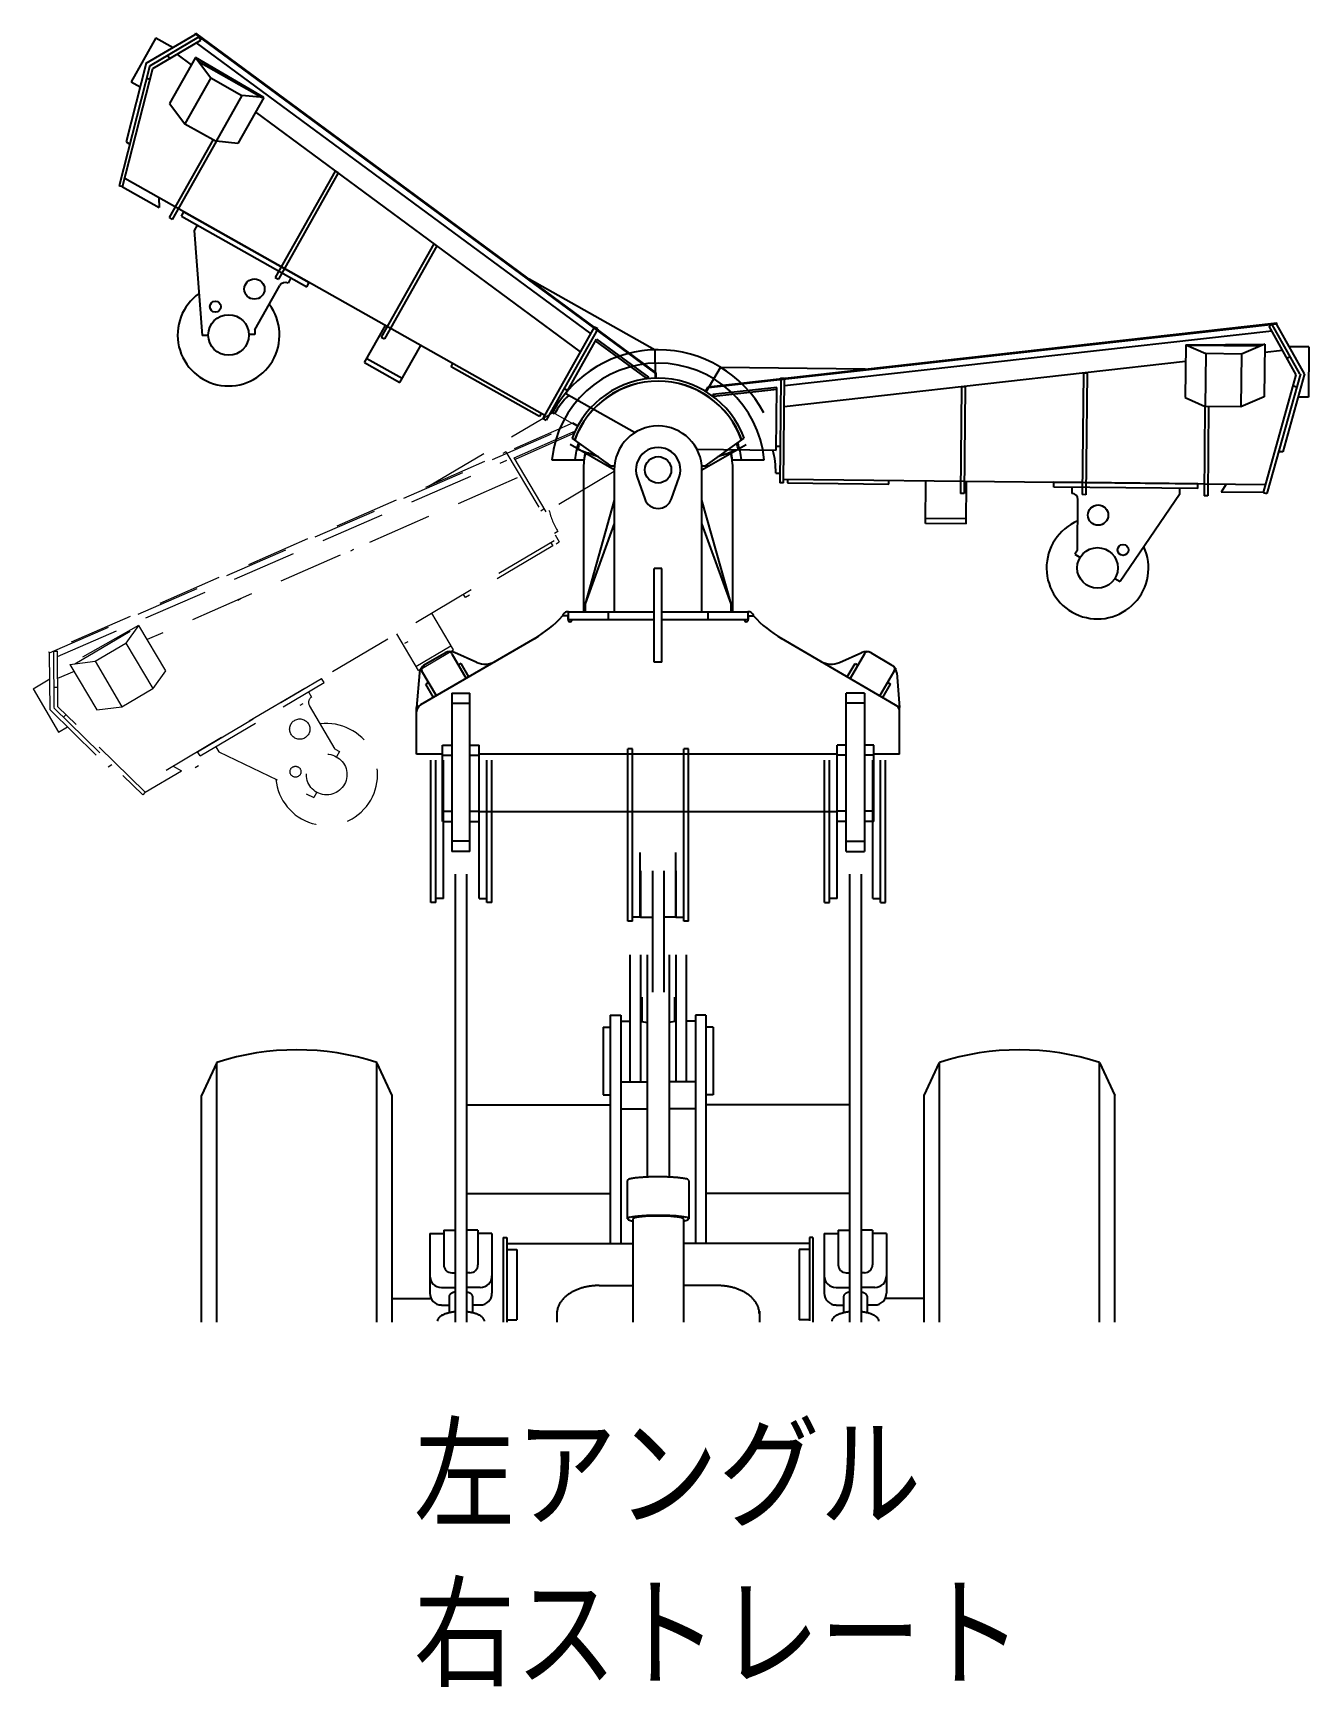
# Model space of a CAD drawing. Header units: millimetres. Extents: x -45 to 187, y -119 to 53.
# Drawn here: x 40.2 to 103.1, y -28.1 to 53.3 of the extents above; entities that cross this region are included whole.
import ezdxf
from ezdxf.enums import TextEntityAlignment as Align

# ---------------------------------------------------------------- set-up
doc = ezdxf.new("R2010")
doc.units = ezdxf.units.MM
doc.header["$LTSCALE"] = 0.25
doc.header["$PDSIZE"] = 1
doc.linetypes.add('HIDDENX2', pattern=[19.05, 12.7, -6.35])
doc.layers.add('Layer0016', color=7, linetype='Continuous')
doc.styles.add('dcStyle0', font='txt.shx', dxfattribs={"bigfont": 'bigfont'})

# ---------------------------------------------------------------- blocks, each defined once
blk = doc.blocks.new('DC_GROUP_ＤＸＦ５_81')
at = {"layer": 'Layer0016', "color": 7, "linetype": 'Continuous', "lineweight": 25}
for p, q in [((73.482, 35.905), (101.498, 39.055)), ((101.491, 38.995), (73.501, 35.847)), ((101.247, 38.646), (77.239, 35.946)), ((101.271, 38.97), (101.114, 38.882)), ((102.459, 36.494), (101.114, 38.882)), ((102.636, 36.546), (101.271, 38.97)), ((101.497, 38.976), (101.498, 39.055)), ((102.867, 36.543), (101.497, 38.976)), ((97.014, 37.975), (96.986, 35.375)), ((97.014, 37.975), (100.905, 38)), ((97.014, 37.975), (97.997, 37.535)), ((100.681, 37.906), (97.082, 37.944)), ((97.997, 37.535), (97.969, 34.935)), ((99.758, 37.516), (97.997, 37.535)), ((99.758, 37.516), (99.73, 34.916)), ((100.905, 38), (99.758, 37.516)), ((100.905, 38), (100.877, 35.4)), ((100.901, 37.601), (101.78, 37.699)), ((103.081, 37.867), (102.116, 37.877)), ((103.081, 37.867), (103.055, 35.392)), ((73.386, 35.653), (74.095, 36.851)), ((81.222, 36.775), (74.095, 36.851)), ((77.228, 34.939), (97.005, 37.163)), ((101.997, 37.313), (102.154, 37.402)), ((73.347, 35.676), (73.482, 35.905)), ((73.501, 35.847), (73.482, 35.905)), ((76.858, 35.869), (73.713, 35.525)), ((76.825, 32.78), (76.858, 35.869)), ((77.063, 36.337), (77.008, 31.168)), ((77.063, 36.337), (77.243, 36.335)), ((77.188, 31.166), (77.243, 36.335)), ((85.969, 35.922), (85.913, 30.653)), ((85.969, 35.922), (86.149, 35.92)), ((86.149, 35.92), (86.093, 30.651)), ((91.977, 36.597), (91.913, 30.589)), ((91.977, 36.597), (92.157, 36.595)), ((92.157, 36.595), (92.093, 30.587)), ((100.837, 30.691), (102.459, 36.494)), ((102.66, 36.545), (101.01, 30.643)), ((102.867, 36.543), (101.791, 32.693)), ((102.308, 35.954), (102.481, 35.906)), ((73.674, 35.459), (73.713, 35.525)), ((73.713, 35.525), (73.767, 35.44)), ((73.746, 35.405), (73.767, 35.44)), ((73.767, 35.44), (76.857, 35.778)), ((96.986, 35.375), (97.969, 34.935)), ((100.877, 35.4), (99.73, 34.916)), ((103.055, 35.392), (102.547, 35.397)), ((97.96, 34.935), (97.912, 30.524)), ((99.73, 34.916), (97.969, 34.935)), ((98.14, 34.937), (98.092, 30.523)), ((72.932, 32.822), (76.825, 32.78)), ((77.027, 32.958), (76.827, 32.96)), ((101.791, 32.693), (101.584, 32.695)), ((76.813, 31.65), (77.013, 31.648)), ((77.188, 31.166), (77.008, 31.168)), ((77.19, 31.346), (100.949, 31.092)), ((77.39, 31.344), (77.388, 31.164)), ((77.388, 31.164), (82.388, 31.111)), ((82.388, 31.111), (82.39, 31.291)), ((84.187, 29.171), (84.21, 31.271)), ((86.187, 29.15), (86.209, 31.25)), ((90.507, 30.964), (90.509, 31.204)), ((97.606, 30.888), (90.507, 30.964)), ((97.609, 31.128), (90.509, 31.204)), ((97.606, 30.888), (97.609, 31.128)), ((99.009, 31.113), (98.759, 30.714)), ((86.093, 30.651), (85.913, 30.653)), ((91.407, 30.954), (91.403, 30.654)), ((91.673, 27.854), (91.7, 30.351)), ((92.093, 30.587), (91.913, 30.589)), ((96.703, 30.597), (93.776, 26.307)), ((96.706, 30.897), (96.703, 30.597)), ((98.092, 30.523), (97.912, 30.524)), ((100.837, 30.691), (98.759, 30.714)), ((100.837, 30.691), (101.01, 30.643)), ((86.19, 29.39), (84.19, 29.411)), ((86.187, 29.15), (84.187, 29.171)), ((91.673, 27.854), (91.552, 27.654)), ((91.552, 27.654), (91.809, 27.498)), ((93.519, 26.462), (93.776, 26.307))]:
    blk.add_line(p, q, dxfattribs=at)
for centre, radius in [((92.692, 29.58), 0.5), ((92.664, 26.98), 1), ((93.923, 27.867), 0.27)]:
    blk.add_circle(centre, radius, dxfattribs=at)
for centre, radius, start, end in [((72.761, 31.694), 4.052, 359.38676, 15.57842), ((91.4, 30.354), 0.3, 359.38676, 89.38676), ((92.664, 26.98), 2.511, 112.85473, 24.56993)]:
    blk.add_arc(centre, radius, start, end, dxfattribs=at)
blk = doc.blocks.new('DC_GROUP_ＤＸＦ５_83')
at = {"layer": 'Layer0016', "color": 7, "linetype": 'Continuous', "lineweight": 25}
for centre, radius, start, end in [((69.685, -3.375), 0.265, 95.02272, 136.23598), ((70.16, -5.407), 2.349, 97.50616, 102.23733), ((70.497, -7.836), 4.802, 95.39087, 97.70552), ((70.731, -10.261), 7.237, 93.89772, 95.43333), ((70.881, -12.429), 9.411, 92.73176, 93.91283), ((70.966, -14.178), 11.162, 91.74315, 92.73887), ((71.004, -15.398), 12.383, 90.84976, 91.74726), ((71.014, -16.024), 13.009, 89.99839, 90.85267), ((71.015, -16.024), 13.009, 89.14661, 90.00097), ((71.025, -15.398), 12.382, 88.2519, 89.14952), ((71.063, -14.176), 11.16, 87.26021, 88.256), ((71.148, -12.428), 9.409, 86.0862, 87.26732), ((71.298, -10.259), 7.236, 84.56547, 86.10131), ((71.532, -7.835), 4.8, 82.29317, 84.60792), ((71.869, -5.406), 2.348, 77.76077, 82.49259), ((72.344, -3.375), 0.265, 43.7587, 84.97612)]:
    blk.add_arc(centre, radius, start, end, dxfattribs=at)
blk = doc.blocks.new('DC_GROUP_ＤＸＦ５_84')
at = {"layer": 'Layer0016', "color": 7, "linetype": 'Continuous', "lineweight": 25}
for centre, radius, start, end in [((69.923, -5.24), 0.218, 95.00303, 136.14338), ((70.313, -6.914), 1.935, 97.4884, 102.20738), ((70.589, -8.915), 3.955, 95.37822, 97.6872), ((70.782, -10.911), 5.96, 93.88862, 95.42056), ((70.905, -12.697), 7.75, 92.72539, 93.90369), ((70.975, -14.136), 9.191, 91.73908, 92.73248), ((71.006, -15.141), 10.197, 90.84775, 91.74318), ((71.014, -15.657), 10.712, 89.99833, 90.85066), ((71.015, -15.657), 10.712, 89.14851, 90.00091), ((71.023, -15.141), 10.196, 88.25585, 89.15141), ((71.054, -14.135), 9.19, 87.26645, 88.25995), ((71.124, -12.695), 7.748, 86.09516, 87.27354), ((71.247, -10.91), 5.959, 84.578, 86.11024), ((71.44, -8.913), 3.953, 82.31109, 84.62034), ((71.717, -6.913), 1.934, 77.78974, 82.51), ((72.107, -5.24), 0.218, 43.84851, 84.99501)]:
    blk.add_arc(centre, radius, start, end, dxfattribs=at)
blk = doc.blocks.new('DC_GROUP_ＤＸＦ５_85')
at = {"layer": 'Layer0016', "color": 7, "linetype": 'Continuous', "lineweight": 25}
for centre, radius, start, end in [((80.798, -9.637), 0.973, 75.48299, 76.90005), ((80.814, -9.574), 0.908, 73.96664, 75.48415), ((80.833, -9.509), 0.84, 72.32614, 73.96813), ((80.854, -9.442), 0.77, 70.537, 72.328), ((80.878, -9.375), 0.698, 68.56585, 70.5394), ((80.905, -9.307), 0.626, 66.36762, 68.56902), ((80.934, -9.241), 0.554, 63.88232, 66.37191), ((80.965, -9.177), 0.482, 61.03211, 63.88816), ((80.999, -9.116), 0.413, 57.70301, 61.04036), ((81.034, -9.06), 0.347, 53.74234, 57.7146), ((81.071, -9.011), 0.285, 48.92445, 53.75899), ((81.107, -8.969), 0.229, 42.93751, 48.9475), ((81.143, -8.936), 0.181, 35.36052, 42.96678), ((81.174, -8.914), 0.142, 25.71671, 35.38752), ((81.199, -8.902), 0.115, 13.7568, 25.71224), ((81.213, -8.898), 0.101, 0.06133, 13.68088)]:
    blk.add_arc(centre, radius, start, end, dxfattribs=at)
blk = doc.blocks.new('DC_GROUP_ＤＸＦ５_86')
at = {"layer": 'Layer0016', "color": 7, "linetype": 'Continuous', "lineweight": 25}
for centre, radius, start, end in [((80.255, -8.898), 0.101, 166.33047, 179.9613), ((80.269, -8.902), 0.115, 154.27384, 166.25394), ((80.293, -8.914), 0.143, 144.5923, 154.26976), ((80.325, -8.936), 0.181, 137.0091, 144.61932), ((80.36, -8.969), 0.23, 131.02821, 137.03852), ((80.397, -9.011), 0.285, 126.21827, 131.05135), ((80.434, -9.061), 0.347, 122.26262, 126.23486), ((80.469, -9.117), 0.414, 118.93881, 122.27425), ((80.503, -9.178), 0.483, 116.091, 118.94701), ((80.534, -9.242), 0.554, 113.60863, 116.09687), ((80.563, -9.308), 0.627, 111.41183, 113.61291), ((80.59, -9.375), 0.699, 109.44174, 111.41501), ((80.613, -9.443), 0.771, 107.65415, 109.44416), ((80.635, -9.509), 0.841, 106.01518, 107.65601), ((80.653, -9.575), 0.909, 104.49844, 106.01664), ((80.67, -9.638), 0.974, 103.08303, 104.49962)]:
    blk.add_arc(centre, radius, start, end, dxfattribs=at)
blk = doc.blocks.new('DC_GROUP_ＤＸＦ５_87')
at = {"layer": 'Layer0016', "color": 7, "linetype": 'Continuous', "lineweight": 25}
for centre, radius, start, end in [((67.504, -10.116), 1.596, 129.06937, 135.23606), ((67.637, -10.279), 1.806, 123.62904, 129.0786), ((67.756, -10.457), 2.02, 118.7657, 123.63712), ((67.857, -10.641), 2.231, 114.36068, 118.77242), ((67.94, -10.823), 2.43, 110.31658, 114.36618), ((68.003, -10.994), 2.612, 106.55395, 110.32107), ((68.049, -11.147), 2.772, 103.00746, 106.55766), ((68.079, -11.276), 2.905, 99.62292, 103.0106), ((68.096, -11.377), 3.008, 96.35356, 99.62565), ((68.104, -11.447), 3.077, 93.15815, 96.35601), ((68.106, -11.482), 3.113, 89.99888, 93.16045), ((66.959, -9.755), 0.932, 169.4188, 179.9835), ((67.01, -9.765), 0.984, 159.38251, 169.38829), ((67.104, -9.801), 1.084, 150.287, 159.36756), ((67.227, -9.871), 1.225, 142.25385, 150.28589), ((67.364, -9.977), 1.399, 135.22675, 142.26049)]:
    blk.add_arc(centre, radius, start, end, dxfattribs=at)
blk = doc.blocks.new('DC_GROUP_ＤＸＦ５_88')
at = {"layer": 'Layer0016', "color": 7, "linetype": 'Continuous', "lineweight": 25}
for centre, radius, start, end in [((60.817, -8.898), 0.101, 166.33038, 179.9613), ((60.83, -8.902), 0.115, 154.2737, 166.25385), ((60.855, -8.914), 0.143, 144.59215, 154.26962), ((60.886, -8.936), 0.181, 137.00895, 144.61917), ((60.922, -8.969), 0.23, 131.02808, 137.03837), ((60.959, -9.011), 0.285, 126.21816, 131.05122), ((60.995, -9.061), 0.347, 122.26252, 126.23474), ((61.031, -9.117), 0.414, 118.93872, 122.27415), ((61.064, -9.178), 0.483, 116.09092, 118.94692), ((61.096, -9.242), 0.554, 113.60856, 116.09679), ((61.125, -9.308), 0.627, 111.41177, 113.61285), ((61.151, -9.375), 0.699, 109.44169, 111.41496), ((61.175, -9.443), 0.771, 107.6541, 109.44411), ((61.196, -9.509), 0.841, 106.01514, 107.65597), ((61.215, -9.575), 0.909, 104.49841, 106.01661), ((61.231, -9.638), 0.974, 103.08301, 104.49958)]:
    blk.add_arc(centre, radius, start, end, dxfattribs=at)
blk = doc.blocks.new('DC_GROUP_ＤＸＦ５_89')
at = {"layer": 'Layer0016', "color": 7, "linetype": 'Continuous', "lineweight": 25}
for centre, radius, start, end in [((61.36, -9.637), 0.973, 75.48299, 76.90005), ((61.376, -9.574), 0.908, 73.96664, 75.48415), ((61.395, -9.509), 0.84, 72.32614, 73.96813), ((61.416, -9.442), 0.77, 70.537, 72.328), ((61.44, -9.375), 0.698, 68.56585, 70.5394), ((61.466, -9.307), 0.626, 66.36762, 68.56902), ((61.495, -9.241), 0.554, 63.88232, 66.37191), ((61.527, -9.177), 0.482, 61.03211, 63.88816), ((61.56, -9.116), 0.413, 57.70301, 61.04036), ((61.596, -9.06), 0.347, 53.74234, 57.7146), ((61.632, -9.011), 0.285, 48.92445, 53.75899), ((61.669, -8.969), 0.229, 42.93751, 48.9475), ((61.705, -8.936), 0.181, 35.36052, 42.96678), ((61.736, -8.914), 0.142, 25.71671, 35.38752), ((61.761, -8.902), 0.115, 13.7568, 25.71224), ((61.774, -8.898), 0.101, 0.06133, 13.68088)]:
    blk.add_arc(centre, radius, start, end, dxfattribs=at)
blk = doc.blocks.new('DC_GROUP_ＤＸＦ５_90')
at = {"layer": 'Layer0016', "color": 7, "linetype": 'Continuous', "lineweight": 25}
for centre, radius, start, end in [((69.594, -5.08), 0.0749, 59.24038, 225.10142), ((69.913, -4.141), 1.06, 249.49517, 261.99853), ((70.133, -7.128), 2.171, 97.21937, 103.32624), ((70.533, -10.041), 5.111, 94.96967, 97.56338), ((70.788, -12.888), 7.969, 93.36298, 95.02636), ((70.933, -15.284), 10.369, 92.10297, 93.38138), ((70.997, -16.995), 12.082, 91.01435, 92.11146), ((71.014, -17.883), 12.97, 89.9976, 91.01956), ((71.015, -17.883), 12.97, 88.97994, 90.00199), ((71.032, -16.994), 12.081, 87.88793, 88.98516), ((71.097, -15.283), 10.368, 86.618, 87.89641), ((71.241, -12.886), 7.968, 84.97283, 86.6364), ((71.496, -10.04), 5.11, 82.43582, 85.0295), ((71.896, -7.128), 2.17, 76.67318, 82.77979), ((72.116, -4.141), 1.06, 278.00042, 290.50718), ((72.435, -5.08), 0.0749, 314.93517, 120.73833)]:
    blk.add_arc(centre, radius, start, end, dxfattribs=at)
blk = doc.blocks.new('DC_GROUP_ＤＸＦ５_91')
at = {"layer": 'Layer0016', "color": 7, "linetype": 'Continuous', "lineweight": 25}
for centre, radius, start, end in [((61.016, -11.107), 1.424, 108.74791, 111.41121), ((61.079, -11.292), 1.619, 106.41175, 108.75362), ((61.132, -11.473), 1.807, 104.31798, 106.41581), ((61.176, -11.645), 1.986, 102.41136, 104.32095), ((61.212, -11.807), 2.151, 100.65081, 102.4136), ((61.24, -11.954), 2.301, 99.00485, 100.65255), ((61.261, -12.086), 2.434, 97.4481, 99.00623), ((61.276, -12.199), 2.549, 95.96191, 97.44924), ((60.341, -10.13), 0.206, 161.46148, 179.87087), ((60.391, -10.147), 0.258, 146.64586, 161.33858), ((60.473, -10.2), 0.356, 136.0632, 146.70174), ((60.571, -10.294), 0.492, 128.42247, 136.13757), ((60.672, -10.42), 0.654, 122.6723, 128.47383), ((60.77, -10.572), 0.834, 118.15947, 122.70409), ((60.861, -10.742), 1.027, 114.48608, 118.17916), ((60.943, -10.922), 1.225, 111.40289, 114.49864)]:
    blk.add_arc(centre, radius, start, end, dxfattribs=at)
blk = doc.blocks.new('DC_GROUP_ＤＸＦ５_92')
at = {"layer": 'Layer0016', "color": 7, "linetype": 'Continuous', "lineweight": 25}
for centre, radius, start, end in [((80.753, -12.199), 2.549, 82.54493, 84.03264), ((80.768, -12.085), 2.434, 80.9883, 82.54607), ((80.789, -11.954), 2.301, 79.34168, 80.98969), ((80.817, -11.806), 2.15, 77.58021, 79.34342), ((80.853, -11.645), 1.985, 75.67288, 77.58245), ((80.897, -11.472), 1.807, 73.57752, 75.67586), ((80.95, -11.291), 1.619, 71.23947, 73.58157), ((81.013, -11.106), 1.423, 68.58185, 71.24517), ((81.086, -10.921), 1.224, 65.4942, 68.59016), ((81.168, -10.741), 1.026, 61.81396, 65.50674), ((81.259, -10.572), 0.834, 57.28999, 61.83362), ((81.357, -10.42), 0.654, 51.52176, 57.32178), ((81.458, -10.294), 0.491, 43.86125, 51.57308), ((81.556, -10.201), 0.356, 33.30422, 43.93552), ((81.638, -10.147), 0.258, 18.67782, 33.36016), ((81.688, -10.13), 0.206, 0.15438, 18.55535)]:
    blk.add_arc(centre, radius, start, end, dxfattribs=at)
blk = doc.blocks.new('DC_GROUP_ＤＸＦ５_93')
at = {"layer": 'Layer0016', "color": 7, "linetype": 'Continuous', "lineweight": 25}
for centre, radius, start, end in [((80.454, -11.107), 1.424, 108.74793, 111.41124), ((80.517, -11.292), 1.619, 106.41177, 108.75364), ((80.571, -11.473), 1.807, 104.31799, 106.41583), ((80.615, -11.645), 1.986, 102.41137, 104.32096), ((80.65, -11.807), 2.151, 100.65081, 102.41361), ((80.678, -11.954), 2.301, 99.00486, 100.65256), ((80.699, -12.086), 2.434, 97.4481, 99.00624), ((80.714, -12.199), 2.549, 95.96191, 97.44925), ((79.78, -10.13), 0.206, 161.46153, 179.87088), ((79.829, -10.147), 0.258, 146.64593, 161.33864), ((79.911, -10.2), 0.356, 136.06327, 146.70181), ((80.009, -10.294), 0.492, 128.42253, 136.13764), ((80.11, -10.42), 0.654, 122.67235, 128.47389), ((80.208, -10.572), 0.834, 118.15951, 122.70414), ((80.299, -10.742), 1.027, 114.48611, 118.1792), ((80.382, -10.922), 1.225, 111.40292, 114.49867)]:
    blk.add_arc(centre, radius, start, end, dxfattribs=at)
blk = doc.blocks.new('DC_GROUP_ＤＸＦ５_94')
at = {"layer": 'Layer0016', "color": 7, "linetype": 'Continuous', "lineweight": 25}
for centre, radius, start, end in [((73.923, -11.482), 3.113, 86.83746, 89.99915), ((73.925, -11.447), 3.077, 83.64155, 86.83976), ((73.933, -11.377), 3.008, 80.37152, 83.64401), ((73.95, -11.276), 2.905, 76.98626, 80.37425), ((73.98, -11.147), 2.772, 73.43915, 76.9894), ((74.026, -10.994), 2.612, 69.67565, 73.44286), ((74.09, -10.823), 2.43, 65.63039, 69.68014), ((74.172, -10.641), 2.231, 61.22397, 65.63589), ((74.274, -10.457), 2.02, 56.35918, 61.23069), ((74.393, -10.279), 1.806, 50.91793, 56.36725), ((74.525, -10.116), 1.596, 44.76077, 50.92716), ((74.665, -9.977), 1.399, 37.73719, 44.77005), ((74.803, -9.871), 1.225, 29.71296, 37.74382), ((74.925, -9.801), 1.084, 20.63217, 29.71187), ((75.019, -9.765), 0.984, 10.61273, 20.61722), ((75.07, -9.755), 0.932, 0.01885, 10.58222)]:
    blk.add_arc(centre, radius, start, end, dxfattribs=at)
blk = doc.blocks.new('DC_GROUP_ＤＸＦ５_95')
at = {"layer": 'Layer0016', "color": 7, "linetype": 'Continuous', "lineweight": 25}
for centre, radius, start, end in [((61.315, -12.199), 2.549, 82.54493, 84.03264), ((61.33, -12.085), 2.434, 80.9883, 82.54607), ((61.351, -11.954), 2.301, 79.34168, 80.98969), ((61.379, -11.806), 2.15, 77.58021, 79.34342), ((61.414, -11.645), 1.985, 75.67288, 77.58245), ((61.459, -11.472), 1.807, 73.57752, 75.67586), ((61.512, -11.291), 1.619, 71.23947, 73.58157), ((61.575, -11.106), 1.423, 68.58185, 71.24517), ((61.648, -10.921), 1.224, 65.4942, 68.59016), ((61.73, -10.741), 1.026, 61.81396, 65.50674), ((61.821, -10.572), 0.834, 57.28999, 61.83362), ((61.919, -10.42), 0.654, 51.52176, 57.32178), ((62.02, -10.294), 0.491, 43.86125, 51.57308), ((62.118, -10.201), 0.356, 33.30422, 43.93552), ((62.2, -10.147), 0.258, 18.67782, 33.36016), ((62.249, -10.13), 0.206, 0.15438, 18.55535)]:
    blk.add_arc(centre, radius, start, end, dxfattribs=at)
blk = doc.blocks.new('DC_GROUP_ＤＸＦ５_82')
at = {"layer": 'Layer0016', "color": 7, "linetype": 'Continuous', "lineweight": 25}
for p, q in [((61.011, 11.895), (61.011, -10.172)), ((61.58, 11.895), (61.58, -10.172)), ((70.73, 12.064), (70.73, 6.074)), ((71.299, 12.064), (71.299, 6.074)), ((80.449, 11.895), (80.449, -10.172)), ((81.018, 11.895), (81.018, -10.172)), ((69.625, 7.92), (69.625, 1.665)), ((70.141, 7.92), (70.141, 1.665)), ((70.472, 7.92), (70.472, -3.027)), ((71.558, 7.92), (71.558, -3.027)), ((71.888, 7.92), (71.888, 1.665)), ((72.404, 7.92), (72.404, 1.665)), ((70.215, 5.832), (70.215, 4.641)), ((71.814, 5.832), (71.814, 4.641)), ((68.658, 4.947), (69.174, 4.947)), ((68.658, 4.947), (68.658, -6.294)), ((69.174, 4.947), (69.174, -6.294)), ((72.855, 4.947), (72.855, -6.294)), ((73.372, 4.947), (72.855, 4.947)), ((73.372, 4.947), (73.372, -6.294)), ((68.301, 4.36), (68.301, 1.029)), ((68.301, 4.36), (68.658, 4.36)), ((69.174, 4.651), (69.625, 4.651)), ((70.141, 4.641), (70.215, 4.641)), ((70.215, 4.641), (70.472, 4.58)), ((71.814, 4.641), (71.558, 4.58)), ((71.888, 4.641), (71.814, 4.641)), ((72.855, 4.651), (72.404, 4.651)), ((73.729, 4.36), (73.372, 4.36)), ((73.729, 4.36), (73.729, 1.029)), ((49.275, 2.62), (48.515, 0.996)), ((49.275, -10.172), (49.275, 2.62)), ((57.155, -10.172), (57.155, 2.62)), ((57.915, 0.996), (57.155, 2.62)), ((84.115, 0.996), (84.875, 2.62)), ((84.875, -10.172), (84.875, 2.62)), ((92.755, 2.62), (93.515, 0.996)), ((92.755, -10.172), (92.755, 2.62)), ((69.174, 1.665), (70.472, 1.665)), ((72.855, 1.665), (71.558, 1.665)), ((48.515, -10.172), (48.515, 0.996)), ((57.915, -10.172), (57.915, 0.996)), ((68.301, 1.029), (68.658, 1.029)), ((73.729, 1.029), (73.372, 1.029)), ((84.115, -10.172), (84.115, 0.996)), ((93.515, -10.172), (93.515, 0.996)), ((61.58, 0.536), (68.658, 0.536)), ((69.174, 0.338), (70.472, 0.338)), ((72.855, 0.338), (71.558, 0.338)), ((80.449, 0.536), (73.372, 0.536)), ((69.494, -3.192), (69.494, -5.09)), ((72.535, -3.192), (72.535, -5.09)), ((61.58, -3.83), (68.658, -3.83)), ((80.449, -3.83), (73.372, -3.83)), ((60.452, -5.649), (61.011, -5.649)), ((60.452, -5.649), (60.452, -7.345)), ((62.139, -5.649), (61.58, -5.649)), ((62.139, -5.649), (62.139, -7.345)), ((69.765, -5.089), (69.765, -10.172)), ((72.264, -5.089), (72.264, -10.172)), ((79.89, -5.649), (80.449, -5.649)), ((79.89, -5.649), (79.89, -7.345)), ((81.577, -5.649), (81.018, -5.649)), ((81.577, -5.649), (81.577, -7.345)), ((59.763, -5.803), (60.452, -5.803)), ((59.763, -5.803), (59.763, -8.75)), ((62.828, -5.803), (62.139, -5.803)), ((62.828, -5.803), (62.828, -8.75)), ((63.385, -6), (63.385, -10.172)), ((63.385, -6), (63.555, -6)), ((63.555, -6), (63.555, -10.172)), ((63.555, -6.294), (69.765, -6.294)), ((78.474, -6.294), (72.264, -6.294)), ((78.474, -6), (78.474, -10.116)), ((78.644, -6), (78.474, -6)), ((78.644, -6), (78.644, -10.172)), ((79.201, -5.803), (79.89, -5.803)), ((79.201, -5.803), (79.201, -8.75)), ((82.266, -5.803), (81.577, -5.803)), ((82.266, -5.803), (82.266, -8.75)), ((63.555, -6.587), (64.06, -6.587)), ((64.06, -6.587), (64.06, -10.051)), ((77.969, -6.587), (77.969, -10.051)), ((78.474, -6.587), (77.969, -6.587)), ((60.85, -7.743), (61.011, -7.743)), ((61.741, -7.743), (61.58, -7.743)), ((80.288, -7.743), (80.449, -7.743)), ((81.18, -7.743), (81.018, -7.743)), ((60.341, -8.468), (61.011, -8.468)), ((60.715, -8.898), (60.715, -9.714)), ((62.249, -8.468), (61.58, -8.468)), ((61.875, -8.898), (61.875, -9.714)), ((68.106, -8.369), (69.765, -8.369)), ((73.923, -8.369), (72.264, -8.369)), ((79.78, -8.468), (80.449, -8.468)), ((80.154, -8.898), (80.154, -9.714)), ((81.688, -8.468), (81.018, -8.468)), ((81.314, -8.898), (81.314, -9.714)), ((57.915, -9.01), (59.824, -9.01)), ((60.341, -9.329), (60.715, -9.329)), ((62.249, -9.329), (61.875, -9.329)), ((66.027, -9.633), (66.027, -10.172)), ((76.002, -9.633), (76.002, -10.172)), ((79.78, -9.329), (80.154, -9.329)), ((81.688, -9.329), (81.314, -9.329)), ((84.115, -9.01), (82.205, -9.01)), ((63.555, -10.051), (64.06, -10.051)), ((78.474, -10.051), (77.969, -10.051))]:
    blk.add_line(p, q, dxfattribs=at)
for centre, radius, start, end in [((53.215, -9.577), 12.818, 72.09927, 107.90073), ((88.815, -9.577), 12.818, 72.09927, 107.90073), ((60.341, -7.889), 0.578, 180, 269.99998), ((60.85, -7.345), 0.398, 180, 270), ((61.741, -7.345), 0.398, 270, 0), ((62.249, -7.889), 0.578, 270.00002, 0), ((79.78, -7.889), 0.578, 180, 269.99998), ((80.288, -7.345), 0.398, 180, 270), ((81.18, -7.345), 0.398, 270, 0), ((81.688, -7.889), 0.578, 270.00002, 0), ((60.341, -8.75), 0.578, 180, 270), ((62.249, -8.75), 0.578, 270, 0), ((79.78, -8.75), 0.578, 180, 270), ((81.688, -8.75), 0.578, 270, 0)]:
    blk.add_arc(centre, radius, start, end, dxfattribs=at)
at = {"layer": 'Layer0016', "linetype": 'Continuous'}
for name in ['DC_GROUP_ＤＸＦ５_83', 'DC_GROUP_ＤＸＦ５_90', 'DC_GROUP_ＤＸＦ５_84', 'DC_GROUP_ＤＸＦ５_88', 'DC_GROUP_ＤＸＦ５_89', 'DC_GROUP_ＤＸＦ５_87', 'DC_GROUP_ＤＸＦ５_94', 'DC_GROUP_ＤＸＦ５_86', 'DC_GROUP_ＤＸＦ５_85', 'DC_GROUP_ＤＸＦ５_91', 'DC_GROUP_ＤＸＦ５_95', 'DC_GROUP_ＤＸＦ５_93', 'DC_GROUP_ＤＸＦ５_92']:
    blk.add_blockref(name, (0, 0), dxfattribs=at)
blk = doc.blocks.new('DC_GROUP_ＤＸＦ５_96')
at = {"layer": 'Layer0016', "color": 7, "linetype": 'Continuous', "lineweight": 25}
for p, q in [((46.271, 53.089), (45.057, 50.932)), ((45.795, 51.836), (48.198, 53.257)), ((45.996, 51.722), (48.391, 53.139)), ((46.124, 51.589), (48.483, 52.984)), ((46.271, 53.089), (47.113, 52.615)), ((48.198, 53.257), (48.236, 53.326)), ((48.213, 53.271), (70.879, 36.55)), ((70.923, 36.59), (48.236, 53.326)), ((48.391, 53.139), (48.483, 52.984)), ((46.933, 52.068), (46.842, 52.223)), ((48.026, 51.768), (47.315, 52.293)), ((48.249, 52.846), (67.691, 38.505)), ((45.975, 51.734), (44.453, 45.797)), ((44.627, 45.753), (46.124, 51.589)), ((45.795, 51.836), (44.802, 47.963)), ((48.222, 52.117), (46.947, 49.851)), ((48.222, 52.117), (48.974, 51.123)), ((51.58, 50.149), (48.222, 52.117)), ((48.369, 51.923), (51.506, 50.156)), ((45.057, 50.932), (45.499, 50.683)), ((45.985, 51.046), (45.81, 51.091)), ((48.974, 51.123), (47.698, 48.858)), ((48.974, 51.123), (50.508, 50.259)), ((46.947, 49.851), (47.698, 48.858)), ((50.508, 50.259), (49.233, 47.994)), ((51.58, 50.149), (50.304, 47.883)), ((51.58, 50.149), (50.508, 50.259)), ((67.196, 37.627), (51.181, 49.441)), ((49.086, 48.081), (46.92, 44.234)), ((47.698, 48.858), (49.233, 47.994)), ((44.802, 47.963), (44.982, 47.862)), ((49.241, 47.989), (47.076, 44.146)), ((50.304, 47.883), (49.233, 47.994)), ((55.096, 46.526), (52.148, 41.29)), ((55.253, 46.437), (52.304, 41.202)), ((55.253, 46.437), (55.096, 46.526)), ((44.627, 45.753), (44.453, 45.797)), ((44.627, 45.753), (46.438, 44.733)), ((65.433, 34.496), (44.73, 46.156)), ((46.421, 45.204), (46.438, 44.733)), ((46.92, 44.234), (47.076, 44.146)), ((47.523, 44.307), (47.641, 44.517)), ((47.523, 44.307), (53.71, 40.823)), ((47.641, 44.517), (53.827, 41.033)), ((48.307, 43.866), (48.16, 43.604)), ((48.16, 43.604), (48.55, 38.425)), ((59.961, 42.937), (57.376, 38.346)), ((60.118, 42.848), (57.532, 38.257)), ((60.118, 42.848), (59.961, 42.937)), ((51.144, 38.714), (52.37, 40.89)), ((52.148, 41.29), (52.304, 41.202)), ((52.925, 41.265), (52.778, 41.004)), ((53.71, 40.823), (53.827, 41.033)), ((64.656, 41.214), (70.866, 37.716)), ((48.85, 38.432), (48.55, 38.425)), ((51.149, 38.48), (50.849, 38.474)), ((51.144, 38.714), (51.149, 38.48)), ((56.544, 37.093), (57.574, 38.923)), ((57.376, 38.346), (57.532, 38.257)), ((65.345, 34.34), (67.882, 38.843)), ((68.038, 38.755), (65.502, 34.251)), ((68.038, 38.755), (67.882, 38.843)), ((58.286, 36.111), (59.317, 37.941)), ((66.466, 35.556), (67.982, 38.247)), ((70.445, 36.33), (67.937, 38.168)), ((67.982, 38.247), (70.534, 36.377)), ((70.881, 36.324), (70.866, 37.716)), ((56.544, 37.093), (58.286, 36.111)), ((56.661, 37.302), (58.404, 36.32)), ((60.814, 36.891), (60.903, 37.048)), ((65.171, 34.438), (60.814, 36.891)), ((70.534, 36.377), (70.445, 36.33)), ((70.445, 36.29), (70.445, 36.33)), ((70.535, 36.3), (70.534, 36.377)), ((70.879, 36.55), (70.923, 36.59)), ((70.926, 36.325), (70.923, 36.59)), ((66.38, 35.811), (66.555, 35.713)), ((69.858, 33.646), (66.466, 35.556)), ((65.259, 34.595), (65.171, 34.438)), ((65.345, 34.34), (65.502, 34.251)), ((65.912, 34.571), (65.738, 34.669))]:
    blk.add_line(p, q, dxfattribs=at)
for centre, radius in [((51.125, 40.718), 0.5), ((49.202, 39.85), 0.27), ((49.85, 38.453), 1)]:
    blk.add_circle(centre, radius, dxfattribs=at)
for centre, radius, start, end in [((52.631, 40.742), 0.3, 60.61324, 150.61324), ((49.85, 38.453), 2.511, 125.43007, 37.14527), ((69.443, 32.583), 4.052, 134.42158, 150.61324)]:
    blk.add_arc(centre, radius, start, end, dxfattribs=at)
blk = doc.blocks.new('DC_GROUP_ＤＸＦ５_98')
at = {"layer": 'Layer0016', "color": 7, "linetype": 'Continuous', "lineweight": 25}
for p, q in [((69.977, 31.446), (70.355, 30.379)), ((71.675, 30.379), (72.052, 31.446))]:
    blk.add_line(p, q, dxfattribs=at)
for centre, radius, start, end in [((71.015, 31.812), 1.1, 340.52878, 199.47122), ((71.015, 30.612), 0.7, 199.47122, 340.52878)]:
    blk.add_arc(centre, radius, start, end, dxfattribs=at)
blk = doc.blocks.new('DC_GROUP_ＤＸＦ５_99')
at = {"layer": 'Layer0016', "color": 7, "linetype": 'Continuous', "lineweight": 25}
for p, q in [((60.845, 20.812), (60.845, 13.512)), ((60.845, 20.812), (61.745, 20.812)), ((61.745, 13.512), (61.745, 20.812)), ((60.395, 14.996), (60.395, 18.257)), ((60.395, 18.257), (60.845, 18.257)), ((61.745, 18.257), (62.195, 18.257)), ((62.195, 14.996), (62.195, 18.257)), ((60.395, 14.996), (60.845, 14.996)), ((61.745, 14.996), (62.195, 14.996)), ((61.745, 13.512), (60.845, 13.512))]:
    blk.add_line(p, q, dxfattribs=at)
at = {"layer": 'Layer0016', "color": 7, "linetype": 'Continuous'}
blk.add_point((62.175, 15.012), dxfattribs=at)
blk = doc.blocks.new('DC_GROUP_ＤＸＦ５_100')
at = {"layer": 'Layer0016', "color": 7, "linetype": 'Continuous', "lineweight": 25}
for p, q in [((80.285, 13.512), (80.285, 20.812)), ((81.185, 20.812), (80.285, 20.812)), ((81.185, 20.812), (81.185, 13.512)), ((79.835, 14.996), (79.835, 18.257)), ((80.285, 18.257), (79.835, 18.257)), ((81.635, 18.257), (81.185, 18.257)), ((81.635, 14.996), (81.635, 18.257)), ((80.285, 14.996), (79.835, 14.996)), ((81.635, 14.996), (81.185, 14.996)), ((80.285, 13.512), (81.185, 13.512))]:
    blk.add_line(p, q, dxfattribs=at)
at = {"layer": 'Layer0016', "color": 7, "linetype": 'Continuous'}
blk.add_point((79.855, 15.012), dxfattribs=at)
blk = doc.blocks.new('DC_GROUP_ＤＸＦ５_97')
at = {"layer": 'Layer0016', "color": 7, "linetype": 'Continuous', "lineweight": 25}
for p, q in [((68.855, 31.812), (66.679, 33.068)), ((68.681, 32.012), (66.778, 33.37)), ((73.175, 31.812), (75.35, 33.068)), ((73.348, 32.012), (75.251, 33.37)), ((65.782, 32.312), (67.374, 32.312)), ((67.335, 31.812), (67.335, 24.812)), ((68.681, 32.012), (68.871, 32.012)), ((68.855, 31.812), (68.855, 24.812)), ((73.158, 32.012), (73.348, 32.012)), ((73.175, 24.812), (73.175, 31.812)), ((74.655, 32.312), (76.247, 32.312)), ((74.695, 24.812), (74.695, 31.812)), ((68.855, 30.322), (67.415, 25.212)), ((74.615, 25.212), (73.175, 30.322)), ((68.855, 29.17), (67.415, 25.212)), ((74.615, 25.212), (73.175, 29.17)), ((70.825, 22.332), (70.825, 26.952)), ((71.205, 26.952), (70.825, 26.952)), ((71.205, 22.332), (71.205, 26.952)), ((66.575, 24.612), (66.309, 24.612)), ((66.575, 24.432), (66.575, 24.612)), ((66.595, 24.432), (66.595, 24.812)), ((66.595, 24.812), (70.825, 24.812)), ((67.415, 25.212), (67.415, 24.812)), ((68.555, 24.812), (68.555, 24.432)), ((71.205, 24.812), (75.435, 24.812)), ((73.475, 24.432), (73.475, 24.812)), ((74.615, 24.812), (74.615, 25.212)), ((75.435, 24.812), (75.435, 24.432)), ((75.455, 24.612), (75.455, 24.432)), ((75.455, 24.432), (75.455, 24.612)), ((75.455, 24.612), (75.72, 24.612)), ((66.595, 24.432), (70.825, 24.432)), ((71.205, 24.432), (75.435, 24.432)), ((64.933, 23.509), (59.313, 20.228)), ((60.573, 22.822), (59.45, 22.167)), ((62.079, 22.326), (60.98, 22.818)), ((82.915, 20.112), (77.096, 23.509)), ((79.95, 22.326), (81.049, 22.818)), ((60.847, 22.75), (61.555, 21.537)), ((61.307, 22.278), (61.169, 22.197)), ((61.693, 21.618), (61.307, 22.278)), ((71.205, 22.332), (70.825, 22.332)), ((80.336, 21.618), (80.722, 22.278)), ((81.183, 22.75), (80.474, 21.537)), ((80.722, 22.278), (80.86, 22.197)), ((81.505, 22.793), (82.527, 22.197)), ((81.942, 20.68), (82.751, 22.066)), ((59.256, 21.807), (59.115, 20.112)), ((60.087, 20.68), (59.378, 21.893)), ((59.701, 21.34), (59.563, 21.26)), ((59.949, 20.599), (59.563, 21.26)), ((82.081, 20.599), (82.466, 21.26)), ((82.328, 21.34), (82.466, 21.26)), ((82.773, 21.807), (82.915, 20.112)), ((59.115, 17.812), (59.115, 20.112)), ((60.845, 20.312), (60.845, 13.012)), ((60.845, 20.312), (61.745, 20.312)), ((61.745, 13.012), (61.745, 20.312)), ((80.285, 13.012), (80.285, 20.312)), ((81.185, 20.312), (80.285, 20.312)), ((81.185, 20.312), (81.185, 13.012)), ((82.915, 17.812), (82.915, 20.112)), ((69.515, 9.573), (69.515, 18.064)), ((69.755, 18.064), (69.515, 18.064)), ((69.755, 9.573), (69.755, 18.064)), ((72.275, 9.573), (72.275, 18.064)), ((72.515, 18.064), (72.275, 18.064)), ((72.515, 9.573), (72.515, 18.064)), ((60.395, 17.812), (59.115, 17.812)), ((59.815, 10.495), (59.815, 17.512)), ((60.055, 10.495), (60.055, 17.512)), ((60.395, 14.496), (60.395, 17.757)), ((60.395, 17.757), (60.845, 17.757)), ((60.435, 10.695), (60.435, 17.512)), ((61.745, 17.757), (62.195, 17.757)), ((79.835, 17.812), (62.195, 17.812)), ((62.195, 14.496), (62.195, 17.757)), ((62.195, 10.695), (62.195, 17.512)), ((62.575, 10.495), (62.575, 17.512)), ((62.815, 10.495), (62.815, 17.512)), ((79.215, 10.495), (79.215, 17.512)), ((79.455, 10.495), (79.455, 17.512)), ((79.835, 14.496), (79.835, 17.757)), ((80.285, 17.757), (79.835, 17.757)), ((79.835, 10.695), (79.835, 17.512)), ((81.635, 17.757), (81.185, 17.757)), ((81.595, 10.695), (81.595, 17.512)), ((82.915, 17.812), (81.635, 17.812)), ((81.635, 14.496), (81.635, 17.757)), ((81.975, 10.495), (81.975, 17.512)), ((82.215, 10.495), (82.215, 17.512)), ((79.835, 14.966), (62.195, 14.966)), ((60.395, 14.496), (60.845, 14.496)), ((61.745, 14.496), (62.195, 14.496)), ((80.285, 14.496), (79.835, 14.496)), ((81.635, 14.496), (81.185, 14.496)), ((61.745, 13.012), (60.845, 13.012)), ((70.135, 9.773), (70.135, 12.968)), ((71.895, 9.773), (71.895, 12.968)), ((80.285, 13.012), (81.185, 13.012)), ((70.148, 12.064), (70.148, 9.773)), ((71.881, 12.064), (71.881, 9.773)), ((60.435, 10.695), (60.055, 10.695)), ((62.195, 10.695), (62.575, 10.695)), ((79.835, 10.695), (79.455, 10.695)), ((81.595, 10.695), (81.975, 10.695)), ((60.055, 10.495), (59.815, 10.495)), ((62.815, 10.495), (62.575, 10.495)), ((79.215, 10.495), (79.455, 10.495)), ((81.975, 10.495), (82.215, 10.495)), ((69.755, 9.573), (69.515, 9.573)), ((70.135, 9.773), (69.755, 9.773)), ((70.148, 9.773), (70.73, 9.773)), ((71.881, 9.773), (71.299, 9.773)), ((71.895, 9.773), (72.275, 9.773)), ((72.515, 9.573), (72.275, 9.573))]:
    blk.add_line(p, q, dxfattribs=at)
blk.add_circle((71.015, 31.812), 0.65, dxfattribs=at)
for centre, radius, start, end in [((71.015, 31.812), 5.917, 28.38465, 151.43791), ((71.015, 31.812), 5.256, 5.45877, 174.54123), ((71.015, 31.812), 4.514, 20.18846, 159.81154), ((71.015, 31.812), 4.372, 19.67811, 160.32189), ((71.015, 31.812), 4.366, 19.65681, 160.34319), ((71.015, 31.812), 2.16, 0, 180), ((71.015, 31.812), 4.14, 161.24083, 173.06329), ((71.015, 31.812), 4.083, 161.52523, 165.82105), ((71.015, 31.812), 3.68, 166.44909, 180), ((71.015, 31.812), 3.69, 166.42, 172.21239), ((71.015, 31.812), 3.68, 0, 13.55091), ((71.015, 31.812), 3.69, 7.78761, 13.58), ((71.015, 31.812), 4.083, 14.17895, 18.47477), ((71.015, 31.812), 4.14, 6.93671, 18.75917), ((65.204, 24.692), 8.27, 69.71742, 70.3433), ((63.445, 24.758), 8.949, 54.16363, 55.70048), ((78.658, 24.652), 9.078, 124.31048, 125.82541), ((76.797, 24.768), 8.188, 109.65358, 110.2857), ((61.908, 28.691), 6, 300.27569, 317.17996), ((66.55, 24.572), 0.245, 79.50012, 170.45198), ((75.479, 24.572), 0.245, 9.54802, 100.49988), ((80.121, 28.691), 6, 222.82004, 239.72431), ((66.675, 24.432), 0.1, 180, 0), ((75.355, 24.432), 0.1, 180, 0), ((60.776, 22.362), 0.5, 65.90255, 120.27569), ((60.674, 22.649), 0.2, 30.27569, 120.27569), ((81.253, 22.362), 0.5, 59.72431, 114.09745), ((81.355, 22.649), 0.2, 59.72431, 149.72431), ((59.754, 21.765), 0.5, 120.27569, 175.22761), ((59.551, 21.994), 0.2, 120.27569, 210.27569), ((62.487, 23.239), 1, 245.90255, 300.27569), ((79.542, 23.239), 1, 239.72431, 294.09745), ((82.275, 21.765), 0.5, 4.77239, 59.72431), ((82.478, 21.994), 0.2, 329.72431, 59.72431), ((59.515, 19.883), 0.4, 120.27569, 180), ((82.515, 19.883), 0.4, 0, 59.72431)]:
    blk.add_arc(centre, radius, start, end, dxfattribs=at)
for points, knots in [([(67.986, 32.48), (67.908, 32.507), (67.598, 32.618), (67.288, 32.729), (67.056, 32.813)], [0, 0, 0, 0, 0.250234, 1, 1, 1, 1]), ([(74.974, 32.813), (74.896, 32.785), (74.586, 32.674), (74.276, 32.563), (74.043, 32.48)], [0, 0, 0, 0, 0.249795, 1, 1, 1, 1])]:
    blk.add_open_spline(points, degree=3, knots=knots, dxfattribs=at)
at = {"layer": 'Layer0016', "linetype": 'Continuous'}
for name in ['DC_GROUP_ＤＸＦ５_98', 'DC_GROUP_ＤＸＦ５_99', 'DC_GROUP_ＤＸＦ５_100']:
    blk.add_blockref(name, (0, 0), dxfattribs=at)
blk = doc.blocks.new('DC_GROUP_ＤＸＦ５_124')
at = {"layer": 'Layer0016', "color": 7, "linetype": 'HIDDENX2', "lineweight": 13}
for p, q in [((59.693, 31.006), (65.828, 34.636)), ((67.041, 33.953), (65.828, 34.636)), ((66.831, 34.122), (40.994, 22.843)), ((41.03, 22.794), (66.844, 34.064)), ((63.926, 32.403), (66.822, 33.679)), ((66.817, 33.578), (63.972, 32.325)), ((66.822, 33.679), (66.817, 33.578)), ((66.852, 33.558), (66.817, 33.578)), ((66.888, 33.641), (66.822, 33.679)), ((67.062, 33.992), (66.831, 34.122)), ((66.844, 34.064), (66.831, 34.122)), ((63.514, 32.706), (63.359, 32.615)), ((63.514, 32.706), (66.146, 28.258)), ((41.416, 22.614), (63.557, 32.28)), ((65.498, 29.745), (63.926, 32.403)), ((64.07, 31.413), (45.831, 23.45)), ((68.849, 31.728), (65.498, 29.745)), ((65.235, 29.798), (65.407, 29.9)), ((66.074, 28.773), (65.902, 28.671)), ((65.9, 28.321), (45.451, 16.221)), ((56.009, 27.894), (55.854, 27.802)), ((65.819, 28.064), (61.516, 25.518)), ((65.727, 28.219), (65.819, 28.064)), ((65.991, 28.166), (66.146, 28.258)), ((50.468, 25.475), (50.313, 25.383)), ((61.516, 25.518), (61.424, 25.673)), ((60.927, 22.939), (59.858, 24.746)), ((45.417, 24.15), (42.035, 22.226)), ((42.276, 22.256), (45.374, 24.089)), ((45.417, 24.15), (44.786, 23.277)), ((45.417, 24.15), (46.741, 21.912)), ((59.206, 21.92), (58.137, 23.728)), ((41.034, 22.775), (40.994, 22.843)), ((41.233, 22.883), (41.413, 22.885)), ((41.263, 20.101), (41.233, 22.883)), ((41.442, 20.145), (41.413, 22.885)), ((43.27, 22.38), (44.786, 23.277)), ((44.786, 23.277), (46.11, 21.039)), ((58.537, 23.267), (58.692, 23.359)), ((59.084, 22.127), (60.805, 23.145)), ((59.206, 21.92), (60.927, 22.939)), ((41.064, 19.983), (41.034, 22.775)), ((42.035, 22.226), (43.27, 22.38)), ((42.035, 22.226), (43.359, 19.988)), ((43.27, 22.38), (44.594, 20.142)), ((40.217, 21.023), (41.048, 21.514)), ((42.238, 21.882), (41.428, 21.528)), ((46.741, 21.912), (46.11, 21.039)), ((48.326, 17.922), (54.436, 21.538)), ((48.448, 17.716), (54.558, 21.331)), ((54.558, 21.331), (54.436, 21.538)), ((40.217, 21.023), (41.477, 18.892)), ((41.432, 21.085), (41.252, 21.083)), ((44.594, 20.142), (46.11, 21.039)), ((53.784, 20.873), (53.937, 20.615)), ((41.064, 19.983), (43.921, 17.187)), ((41.242, 20.089), (45.622, 15.802)), ((45.748, 15.93), (41.442, 20.145)), ((41.843, 19.753), (41.717, 19.624)), ((43.359, 19.988), (44.594, 20.142)), ((53.373, 20.212), (53.528, 20.304)), ((55.103, 18.055), (53.831, 20.204)), ((41.477, 18.892), (41.915, 19.151)), ((49.222, 18.174), (49.375, 17.916)), ((55.103, 18.055), (55.308, 17.942)), ((55.308, 17.942), (55.163, 17.679)), ((43.921, 17.187), (44.099, 17.292)), ((47.121, 17.209), (47.537, 16.989)), ((48.209, 17.156), (48.364, 17.248)), ((48.448, 17.716), (48.326, 17.922)), ((49.375, 17.916), (54.055, 15.664)), ((45.748, 15.93), (47.537, 16.989)), ((45.748, 15.93), (45.622, 15.802)), ((54.2, 15.927), (54.055, 15.664))]:
    blk.add_line(p, q, dxfattribs=at)
for centre, radius in [((53.358, 19.041), 0.5), ((53.148, 16.941), 0.27), ((54.682, 16.803), 1)]:
    blk.add_circle(centre, radius, dxfattribs=at)
for centre, radius, start, end in [((69.561, 30.836), 4.052, 194.42158, 210.61324), ((54.089, 20.357), 0.3, 120.61324, 210.61324), ((54.682, 16.803), 2.511, 185.43007, 97.14527)]:
    blk.add_arc(centre, radius, start, end, dxfattribs=at)

msp = doc.modelspace()

# ---------------------------------------------------------------- block references
at = {"layer": 'Layer0016', "linetype": 'Continuous'}
for name in ['DC_GROUP_ＤＸＦ５_96', 'DC_GROUP_ＤＸＦ５_81', 'DC_GROUP_ＤＸＦ５_97', 'DC_GROUP_ＤＸＦ５_124', 'DC_GROUP_ＤＸＦ５_82']:
    msp.add_blockref(name, (0, 0), dxfattribs=at)

# ---------------------------------------------------------------- texts
at = {"layer": 'Layer0016', "color": 7, "style": 'dcStyle0'}
for s, width, p, p2 in [('左アングル', 1.206897, (58.978, -20.276), (83.978, -20.276)), ('右ストレート', 1.2, (58.978, -28.135), (88.978, -28.135))]:
    msp.add_text(s, height=5, dxfattribs=dict(at, width=width)).set_placement(p, p2, align=Align.FIT)

doc.saveas('drawing.dxf')
